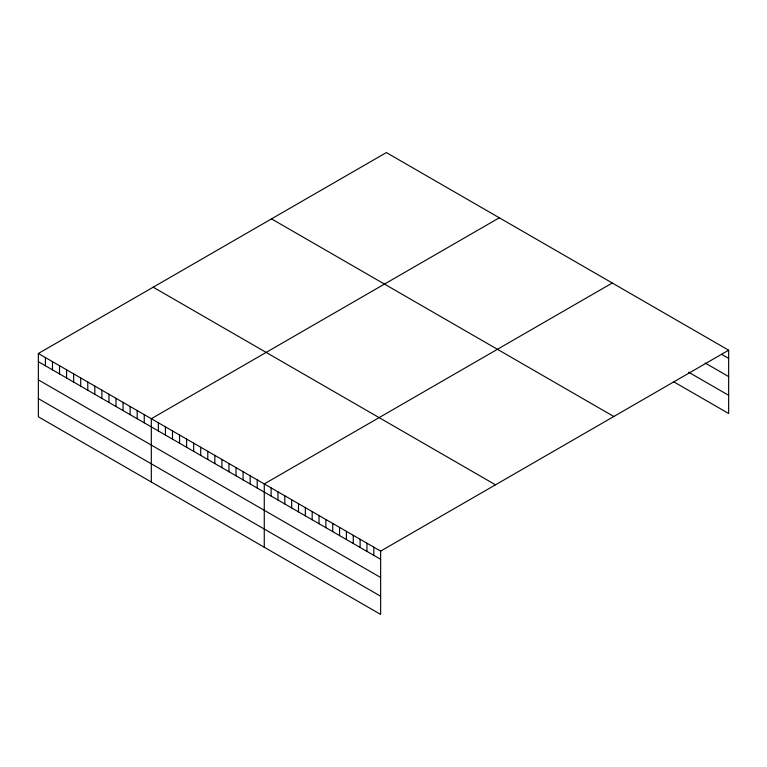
<?xml version="1.0" encoding="UTF-8"?>
<svg xmlns="http://www.w3.org/2000/svg" width="767" height="767" viewBox="0 0 767 767"><rect width="100%" height="100%" fill="white"/><g stroke="black" fill="none" stroke-linecap="round" stroke-linejoin="round"><path stroke-width="1.15" d="M38.35 353.491L380.643 551.118L380.643 614.425L38.35 416.797L38.35 353.491L386.357 152.575L728.65 350.203L728.65 413.509L673.886 381.889M499.307 217.79L151.31 418.705L151.31 482.021M612.267 283.004L264.27 483.919L264.27 547.235M380.643 551.118L728.65 350.203M721.805 354.431L728.65 358.381M705.18 363.021L728.65 376.578M688.555 372.168L728.65 395.312M271.508 218.873L613.811 416.5M153.189 287.194L495.492 484.811M38.35 361.679L380.643 559.296M38.35 379.866L380.643 577.493M38.35 398.61L380.643 596.237M373.797 547.168L373.797 555.346M366.952 543.209L366.952 551.396M360.107 539.259L360.107 547.446M353.261 535.308L353.261 543.487M346.416 531.349L346.416 539.537M339.57 527.399L339.57 535.587M332.725 523.449L332.725 531.636M325.879 519.499L325.879 527.677M319.034 515.539L319.034 523.727M312.188 511.589L312.188 519.777M305.343 507.639L305.343 515.827M298.497 503.689L298.497 511.867M291.652 499.729L291.652 507.917M284.806 495.779L284.806 503.967M277.961 491.829L277.961 500.017M271.115 487.879L271.115 496.057M257.204 479.845L257.204 488.033M250.147 475.77L250.147 483.958M243.081 471.695L243.081 479.883M236.025 467.621L236.025 475.808M228.969 463.546L228.969 471.734M221.903 459.471L221.903 467.649M214.846 455.397L214.846 463.575M207.79 451.312L207.79 459.5M200.724 447.238L200.724 455.425M193.667 443.163L193.667 451.351M186.611 439.088L186.611 447.276M179.545 435.014L179.545 443.201M172.489 430.939L172.489 439.117M165.432 426.864L165.432 435.042M158.366 422.78L158.366 430.968M144.244 414.631L144.244 422.818M137.188 410.556L137.188 418.744M130.131 406.481L130.131 414.669M123.065 402.407L123.065 410.585M116.009 398.332L116.009 406.51M108.952 394.257L108.952 402.435M101.886 390.173L101.886 398.361M94.83 386.098L94.83 394.286M87.774 382.024L87.774 390.211M80.708 377.949L80.708 386.137M73.651 373.874L73.651 382.062M66.585 369.799L66.585 377.978M59.529 365.725L59.529 373.903M52.472 361.64L52.472 369.828M45.406 357.566L45.406 365.754"/></g></svg>
